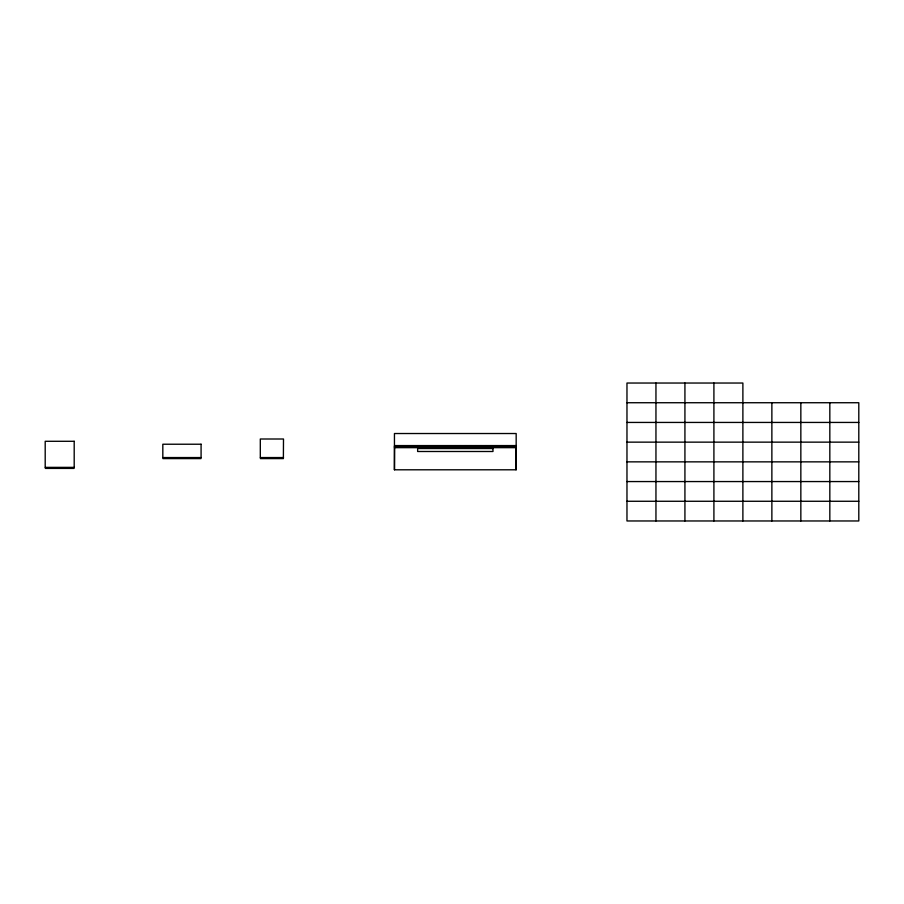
<?xml version="1.0" encoding="UTF-8"?>
<svg xmlns="http://www.w3.org/2000/svg" width="904" height="904" viewBox="0 0 904 904"><rect width="100%" height="100%" fill="white"/><g stroke="black" fill="none" stroke-linecap="round" stroke-linejoin="round"><path stroke-width="1.36" d="M626.969 402.732L858.8 402.732L858.8 520.964L626.969 520.964L626.969 383.036L742.885 383.036L742.885 520.964M626.969 422.439L858.8 422.439M626.969 442.146L858.8 442.146M394.449 446.621L516.173 446.621M394.449 447.661L516.173 447.661M283.494 457.56L260.307 457.56L260.307 439.005L283.494 439.005L283.381 458.599L260.431 458.599L260.431 457.56M626.969 461.854L858.8 461.854M394.449 469.797L516.173 469.797L516.173 433.524L394.449 433.524L394.449 469.797L394.562 445.582L516.173 445.582L516.071 469.797M626.969 481.561L858.8 481.561M626.969 501.268L858.8 501.268M829.827 402.732L829.827 520.964M800.842 402.732L800.842 520.964M771.869 402.732L771.869 520.964M713.911 383.036L713.911 520.964M684.927 383.036L684.927 520.964M655.954 383.036L655.954 520.964M512.116 445.582L512.116 446.621M511.065 445.582L511.065 446.621M507.008 445.582L507.008 446.621M505.969 445.582L505.969 446.621M501.912 445.582L501.912 446.621M500.872 445.582L500.872 446.621M496.804 445.582L496.804 446.621M495.765 445.582L495.765 446.621M491.708 445.582L491.708 446.621M490.669 445.582L490.669 446.621M486.612 445.582L486.612 446.621M485.561 445.582L485.561 446.621M481.504 445.582L481.504 446.621M480.465 445.582L480.465 446.621M476.408 445.582L476.408 446.621M475.368 445.582L475.368 446.621M471.312 445.582L471.312 446.621M470.261 445.582L470.261 446.621M466.204 445.582L466.204 446.621M465.164 445.582L465.164 446.621M461.108 445.582L461.108 446.621M460.068 445.582L460.068 446.621M456.011 445.582L456.011 446.621M454.961 445.582L454.961 446.621M450.904 445.582L450.904 446.621M200.959 457.56L200.959 458.599L162.946 458.599L162.946 457.56M74.083 467.368L74.083 468.408L45.358 468.408L45.358 467.368M74.196 441.288L45.2 441.288L45.2 467.368L74.196 467.368L74.196 441.288M201.083 444.226L162.822 444.226L162.822 457.56L201.083 457.56L201.083 444.226M492.974 448.531L417.637 448.531L417.637 451.491L492.974 451.491L492.974 448.531"/></g></svg>
